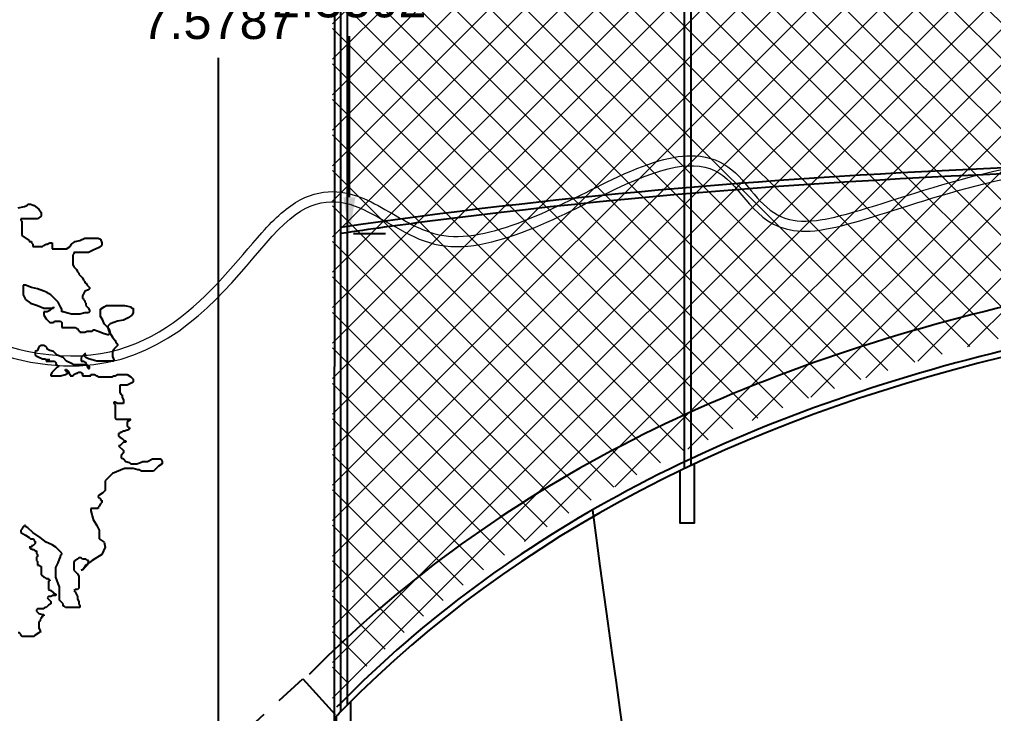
# Model space of a CAD drawing. Header units: metres. Extents: x 10 to 239, y 2 to 253.
# Drawn here: x 34.363 to 39.213, y 31.828 to 35.285 of the extents above; entities that cross this region are included whole.
import ezdxf

# ---------------------------------------------------------------- set-up
doc = ezdxf.new("R2010")
doc.units = ezdxf.units.M
doc.header["$MEASUREMENT"] = 0
doc.linetypes.add('ACAD_ISO02W100', pattern=[15, 12, -3])
doc.layers.get('Defpoints').update_dxf_attribs({"color": 9})
for name, color, linetype in [('-cotas', 252, 'Continuous'), ('1', 7, 'Continuous'), ('1CERCA', 252, 'Continuous'), ('1gris', 254, 'Continuous'), ('1gris oscuro', 253, 'Continuous'), ('1lianas', 9, 'Continuous'), ('cot200', 9, 'Continuous')]:
    doc.layers.add(name, color=color, linetype=linetype)
doc.layers.add('1potes y tierra', color=7, linetype='Continuous', true_color=0xd2c7a3)
doc.layers.add('bloques ARBOLES', color=7, linetype='Continuous', true_color=0xb8d897)
doc.styles.get("Standard").update_dxf_attribs({"font": 'arial.ttf'})
doc.dimstyles.get("Standard").update_dxf_attribs({"dimtxt": 0.18, "dimasz": 0.18, "dimexe": 0.18, "dimexo": 0.0625, "dimgap": 0.09, "dimtad": 0, "dimtih": 1, "dimtoh": 1, "dimdec": 4, "dimzin": 0, "dimdsep": 46, "dimtxsty": 'Standard', "dimcen": 0.09, "dimadec": 0, "dimazin": 0, "dimtfac": 1, "dimtdec": 4, "dimtofl": 0, "dimtmove": 0, "dimatfit": 3, "dimfxl": 1, "dimtolj": 1, "dimtzin": 0, "dimarcsym": 0})

# ---------------------------------------------------------------- blocks, each defined once
blk = doc.blocks.new('*D81')
at = {"layer": '-cotas', "color": 0, "lineweight": -2, "transparency": 16777216}
for p, q in [((35.934, 42.8579), (35.9273, 20.3829)), ((88.7846, 42.8423), (88.778, 20.3672)), ((36.1074, 20.5628), (61.0308, 20.5555)), ((88.598, 20.5473), (63.6746, 20.5547))]:
    blk.add_line(p, q, dxfattribs=at)
at = {"layer": '-cotas', "color": 0, "transparency": 16777216}
for points in [[(36.1074, 20.5928), (36.1074, 20.5328), (35.9274, 20.5629)], [(88.598, 20.5773), (88.598, 20.5173), (88.778, 20.5472)]]:
    blk.add_solid(points, dxfattribs=at)
at = {"layer": 'Defpoints', "color": 0, "transparency": 16777216}
for p in [(35.934, 42.9204), (88.7846, 42.9048), (88.778, 20.5472)]:
    blk.add_point(p, dxfattribs=at)
at = {"layer": '-cotas', "color": 0, "transparency": 16777216, "insert": (62.3527, 20.5551), "char_height": 0.5, "attachment_point": 5}
blk.add_mtext('\\A1;52.8506', dxfattribs=at)
blk = doc.blocks.new('A$C0BFF049C')
for p, q in [((0.7434, 0.8314), (0.7539, 0.8335)), ((0.7539, 0.8335), (0.7581, 0.8356)), ((0.7581, 0.8356), (0.7602, 0.8377)), ((0.7602, 0.8377), (0.7644, 0.8377)), ((0.7644, 0.8377), (0.7708, 0.8356)), ((0.7708, 0.8356), (0.7792, 0.8293)), ((0.7834, 0.8167), (0.7771, 0.8125)), ((0.7792, 0.8293), (0.7834, 0.823)), ((0.7834, 0.823), (0.7834, 0.8167)), ((0.7476, 0.8125), (0.7476, 0.8104)), ((0.7771, 0.8125), (0.7476, 0.8125)), ((0.7476, 0.8104), (0.7497, 0.8083)), ((0.7497, 0.8083), (0.7497, 0.783)), ((0.7497, 0.783), (0.7623, 0.7746)), ((0.7623, 0.7746), (0.7623, 0.7725)), ((0.7623, 0.7725), (0.7665, 0.7725)), ((0.7665, 0.7725), (0.7665, 0.7704)), ((0.7665, 0.7704), (0.7687, 0.7683)), ((0.7687, 0.7683), (0.7687, 0.7641)), ((0.7687, 0.7641), (0.7855, 0.7641)), ((0.7855, 0.7641), (0.7876, 0.7662)), ((0.7876, 0.7662), (0.7897, 0.7662)), ((0.7897, 0.7662), (0.7918, 0.7683)), ((0.7918, 0.7683), (0.7939, 0.7683)), ((0.7939, 0.7683), (0.7981, 0.7704)), ((0.7981, 0.7704), (0.8023, 0.7704)), ((0.8023, 0.7704), (0.8023, 0.7598)), ((0.8276, 0.7598), (0.8339, 0.7641)), ((0.8339, 0.7641), (0.836, 0.7683)), ((0.836, 0.7683), (0.8424, 0.7725)), ((0.8424, 0.7725), (0.8508, 0.7746)), ((0.8508, 0.7746), (0.8592, 0.7788)), ((0.8592, 0.7788), (0.8824, 0.7788)), ((0.8824, 0.7788), (0.8866, 0.7767)), ((0.8887, 0.7662), (0.8845, 0.762)), ((0.8866, 0.7767), (0.8887, 0.7704)), ((0.8887, 0.7704), (0.8887, 0.7662)), ((0.8023, 0.7598), (0.8276, 0.7598)), ((0.8403, 0.7514), (0.8381, 0.7493)), ((0.8381, 0.7493), (0.8381, 0.7325)), ((0.8403, 0.7535), (0.8403, 0.7514)), ((0.8655, 0.7535), (0.8403, 0.7535)), ((0.8739, 0.7577), (0.8655, 0.7535)), ((0.8845, 0.762), (0.8739, 0.7577)), ((0.8381, 0.7325), (0.8403, 0.7283)), ((0.8403, 0.7283), (0.8445, 0.7241)), ((0.8445, 0.7241), (0.8466, 0.7199)), ((0.8466, 0.7199), (0.8487, 0.7177)), ((0.8487, 0.7177), (0.8487, 0.7156)), ((0.8487, 0.7156), (0.855, 0.7093)), ((0.7518, 0.6967), (0.7518, 0.6799)), ((0.756, 0.6967), (0.7518, 0.6967)), ((0.7665, 0.6925), (0.756, 0.6967)), ((0.855, 0.7093), (0.8571, 0.7051)), ((0.8571, 0.7051), (0.8592, 0.703)), ((0.8592, 0.703), (0.8592, 0.7009)), ((0.8592, 0.7009), (0.8613, 0.7009)), ((0.8613, 0.7009), (0.8634, 0.6967)), ((0.8634, 0.6967), (0.8676, 0.6925)), ((0.7518, 0.6799), (0.756, 0.6714)), ((0.7771, 0.6904), (0.7665, 0.6925)), ((0.7876, 0.6862), (0.7771, 0.6904)), ((0.7939, 0.6841), (0.7876, 0.6862)), ((0.796, 0.682), (0.7939, 0.6841)), ((0.8002, 0.6799), (0.796, 0.682)), ((0.8129, 0.6672), (0.8002, 0.6799)), ((0.8592, 0.6862), (0.855, 0.6778)), ((0.8655, 0.6883), (0.8592, 0.6862)), ((0.8676, 0.6904), (0.8655, 0.6883)), ((0.8676, 0.6925), (0.8676, 0.6904)), ((0.756, 0.6714), (0.7644, 0.6651)), ((0.7644, 0.6651), (0.7771, 0.6609)), ((0.8171, 0.6588), (0.8129, 0.6672)), ((0.855, 0.6778), (0.855, 0.6735)), ((0.855, 0.6735), (0.8571, 0.6735)), ((0.8571, 0.6735), (0.8571, 0.6714)), ((0.8571, 0.6714), (0.8592, 0.6693)), ((0.8592, 0.6693), (0.8592, 0.6672)), ((0.8592, 0.6672), (0.8613, 0.6651)), ((0.8613, 0.6651), (0.8613, 0.6609)), ((0.7771, 0.6609), (0.7876, 0.6567)), ((0.7876, 0.6567), (0.8045, 0.6567)), ((0.7876, 0.6504), (0.7876, 0.6441)), ((0.7939, 0.6504), (0.7876, 0.6504)), ((0.7981, 0.6525), (0.7939, 0.6504)), ((0.8023, 0.6567), (0.7981, 0.6525)), ((0.8045, 0.6567), (0.8023, 0.6567)), ((0.8045, 0.6588), (0.8045, 0.6567)), ((0.8045, 0.6567), (0.8045, 0.6588)), ((0.8192, 0.6546), (0.8171, 0.6588)), ((0.8192, 0.6504), (0.8192, 0.6546)), ((0.8213, 0.6504), (0.8192, 0.6504)), ((0.8276, 0.6483), (0.8213, 0.6504)), ((0.836, 0.6462), (0.8276, 0.6483)), ((0.8508, 0.6462), (0.836, 0.6462)), ((0.8592, 0.6483), (0.8508, 0.6462)), ((0.8655, 0.6483), (0.8592, 0.6483)), ((0.8613, 0.6609), (0.8655, 0.6567)), ((0.8655, 0.6567), (0.8676, 0.6525)), ((0.8676, 0.6504), (0.8655, 0.6483)), ((0.8676, 0.6525), (0.8676, 0.6504)), ((0.8866, 0.6546), (0.8929, 0.6588)), ((0.8866, 0.642), (0.8866, 0.6546)), ((0.8929, 0.6588), (0.8971, 0.6609)), ((0.8971, 0.6609), (0.9287, 0.6609)), ((0.9287, 0.6609), (0.9392, 0.6588)), ((0.9392, 0.6588), (0.9413, 0.6567)), ((0.9413, 0.6567), (0.9434, 0.6567)), ((0.9434, 0.6483), (0.9413, 0.6441)), ((0.9434, 0.6567), (0.9434, 0.6483)), ((0.7876, 0.6441), (0.7918, 0.6378)), ((0.7918, 0.6378), (0.7981, 0.6315)), ((0.7981, 0.6315), (0.8045, 0.6315)), ((0.8045, 0.6315), (0.8066, 0.6336)), ((0.8066, 0.6336), (0.8171, 0.6336)), ((0.8171, 0.6336), (0.8192, 0.6315)), ((0.8192, 0.6315), (0.8192, 0.623)), ((0.8908, 0.6357), (0.8866, 0.642)), ((0.8929, 0.6293), (0.8908, 0.6357)), ((0.8992, 0.623), (0.8929, 0.6293)), ((0.9034, 0.6293), (0.8992, 0.6251)), ((0.9161, 0.6336), (0.9034, 0.6293)), ((0.9266, 0.6357), (0.9161, 0.6336)), ((0.935, 0.6399), (0.9266, 0.6357)), ((0.9413, 0.6441), (0.935, 0.6399)), ((0.8192, 0.623), (0.8424, 0.623)), ((0.8424, 0.623), (0.8445, 0.6209)), ((0.8445, 0.6209), (0.8466, 0.6209)), ((0.8466, 0.6209), (0.8487, 0.6167)), ((0.8487, 0.6167), (0.8508, 0.6167)), ((0.8508, 0.6167), (0.8508, 0.6146)), ((0.8508, 0.6146), (0.8592, 0.6146)), ((0.8592, 0.6146), (0.8634, 0.6167)), ((0.8634, 0.6167), (0.8718, 0.6167)), ((0.8718, 0.6167), (0.8739, 0.6188)), ((0.8739, 0.6188), (0.8761, 0.6188)), ((0.8761, 0.6188), (0.8824, 0.6167)), ((0.8824, 0.6167), (0.8929, 0.6125)), ((0.8929, 0.6125), (0.8992, 0.6104)), ((0.8992, 0.6251), (0.8992, 0.623)), ((0.8992, 0.623), (0.9013, 0.6167)), ((0.9034, 0.6167), (0.8992, 0.623)), ((0.9013, 0.6167), (0.9076, 0.6062)), ((0.9013, 0.6104), (0.9034, 0.6125)), ((0.9034, 0.6125), (0.9034, 0.6167)), ((0.8992, 0.6104), (0.9013, 0.6104)), ((0.9076, 0.6062), (0.9119, 0.5999)), ((0.9119, 0.5999), (0.914, 0.5957)), ((0.914, 0.5957), (0.9161, 0.5936)), ((0.7771, 0.583), (0.7729, 0.5809)), ((0.7729, 0.5809), (0.7729, 0.5746)), ((0.7792, 0.5894), (0.7771, 0.583)), ((0.7834, 0.5915), (0.7792, 0.5894)), ((0.7876, 0.5915), (0.7834, 0.5915)), ((0.7918, 0.5894), (0.7876, 0.5915)), ((0.7939, 0.5872), (0.7918, 0.5894)), ((0.7939, 0.5851), (0.7939, 0.5872)), ((0.7981, 0.583), (0.7939, 0.5851)), ((0.8045, 0.5809), (0.7981, 0.583)), ((0.8108, 0.5746), (0.8045, 0.5809)), ((0.9097, 0.5851), (0.9076, 0.5809)), ((0.9076, 0.5809), (0.9076, 0.5725)), ((0.9161, 0.5915), (0.9097, 0.5851)), ((0.9161, 0.5936), (0.9161, 0.5915)), ((0.7729, 0.5746), (0.7771, 0.5725)), ((0.7771, 0.5725), (0.7855, 0.5683)), ((0.7855, 0.5683), (0.7897, 0.5683)), ((0.7897, 0.5683), (0.7918, 0.5662)), ((0.7918, 0.5662), (0.7918, 0.5641)), ((0.7981, 0.5662), (0.7918, 0.5662)), ((0.7918, 0.5662), (0.7981, 0.5662)), ((0.7918, 0.5641), (0.8066, 0.5641)), ((0.8066, 0.5641), (0.8087, 0.562)), ((0.8087, 0.562), (0.8087, 0.5599)), ((0.8213, 0.5704), (0.8108, 0.5746)), ((0.8276, 0.5641), (0.8213, 0.5704)), ((0.836, 0.5599), (0.8276, 0.5641)), ((0.8571, 0.5746), (0.8529, 0.5704)), ((0.8529, 0.5704), (0.8529, 0.5641)), ((0.8529, 0.5641), (0.8571, 0.5641)), ((0.8592, 0.5767), (0.8571, 0.5746)), ((0.8571, 0.5746), (0.8592, 0.5746)), ((0.8592, 0.5725), (0.8571, 0.5746)), ((0.8571, 0.5641), (0.8613, 0.562)), ((0.8613, 0.5767), (0.8592, 0.5767)), ((0.8592, 0.5746), (0.8613, 0.5767)), ((0.8613, 0.5704), (0.8592, 0.5725)), ((0.8655, 0.5683), (0.8613, 0.5704)), ((0.8613, 0.562), (0.8613, 0.5599)), ((0.8718, 0.5662), (0.8655, 0.5683)), ((0.8803, 0.5641), (0.8718, 0.5662)), ((0.9097, 0.5641), (0.8803, 0.5641)), ((0.9076, 0.5725), (0.9097, 0.5662)), ((0.9097, 0.5662), (0.9097, 0.5641)), ((0.8023, 0.5452), (0.8002, 0.5409)), ((0.8108, 0.5536), (0.8023, 0.5452)), ((0.8087, 0.5599), (0.8129, 0.5557)), ((0.8129, 0.5536), (0.8108, 0.5536)), ((0.8129, 0.5557), (0.8129, 0.5536)), ((0.8255, 0.5494), (0.8276, 0.5494)), ((0.8255, 0.5473), (0.8255, 0.5494)), ((0.8276, 0.5473), (0.8255, 0.5473)), ((0.8276, 0.5494), (0.8297, 0.5473)), ((0.8276, 0.5452), (0.8276, 0.5473)), ((0.8297, 0.5452), (0.8276, 0.5452)), ((0.8297, 0.5473), (0.8318, 0.543)), ((0.8297, 0.543), (0.8297, 0.5452)), ((0.8403, 0.5578), (0.836, 0.5599)), ((0.8592, 0.5578), (0.8403, 0.5578)), ((0.8466, 0.543), (0.8487, 0.5452)), ((0.8487, 0.5452), (0.8529, 0.5452)), ((0.8529, 0.5452), (0.8529, 0.543)), ((0.8655, 0.5557), (0.8592, 0.5578)), ((0.8613, 0.5599), (0.8634, 0.5578)), ((0.8634, 0.5578), (0.8634, 0.5536)), ((0.8634, 0.5536), (0.8655, 0.5515)), ((0.8676, 0.5557), (0.8655, 0.5557)), ((0.8655, 0.5515), (0.8676, 0.5515)), ((0.8676, 0.5515), (0.8676, 0.5557)), ((0.8002, 0.5409), (0.8002, 0.5388)), ((0.8002, 0.5388), (0.8171, 0.5388)), ((0.8171, 0.5388), (0.8255, 0.5409)), ((0.8255, 0.5409), (0.8297, 0.543)), ((0.8318, 0.543), (0.8297, 0.543)), ((0.8297, 0.543), (0.8318, 0.543)), ((0.8318, 0.543), (0.8339, 0.5409)), ((0.8339, 0.5409), (0.8339, 0.5388)), ((0.8339, 0.5388), (0.8381, 0.5388)), ((0.8381, 0.5388), (0.8403, 0.5409)), ((0.8403, 0.5409), (0.8445, 0.543)), ((0.8445, 0.543), (0.8466, 0.543)), ((0.8529, 0.543), (0.855, 0.543)), ((0.855, 0.543), (0.855, 0.5388)), ((0.855, 0.5388), (0.8697, 0.5388)), ((0.8697, 0.5409), (0.8761, 0.5409)), ((0.8697, 0.5388), (0.8697, 0.5409)), ((0.8761, 0.5409), (0.8803, 0.5388)), ((0.8803, 0.5388), (0.8824, 0.5367)), ((0.8824, 0.5367), (0.9076, 0.5367)), ((0.9076, 0.5367), (0.9097, 0.5388)), ((0.9097, 0.5388), (0.9119, 0.5388)), ((0.9119, 0.5388), (0.9161, 0.5409)), ((0.9161, 0.5409), (0.9329, 0.5409)), ((0.9329, 0.5409), (0.9392, 0.5367)), ((0.9413, 0.5262), (0.9329, 0.522)), ((0.9392, 0.5367), (0.9434, 0.5325)), ((0.9434, 0.5283), (0.9413, 0.5262)), ((0.9434, 0.5325), (0.9434, 0.5283)), ((0.9203, 0.522), (0.9203, 0.5094)), ((0.9329, 0.522), (0.9203, 0.522)), ((0.9203, 0.5094), (0.9224, 0.5052)), ((0.9097, 0.4925), (0.9097, 0.4904)), ((0.9119, 0.4925), (0.9097, 0.4925)), ((0.9161, 0.4904), (0.9119, 0.4925)), ((0.9224, 0.5052), (0.9245, 0.5052)), ((0.9245, 0.5052), (0.9245, 0.501)), ((0.9245, 0.501), (0.9266, 0.4967)), ((0.9266, 0.4967), (0.9266, 0.4904)), ((0.9097, 0.4904), (0.9119, 0.4883)), ((0.9119, 0.4883), (0.9119, 0.4652)), ((0.9266, 0.4904), (0.9161, 0.4904)), ((0.9119, 0.4652), (0.914, 0.4631)), ((0.914, 0.4631), (0.9392, 0.4631)), ((0.9329, 0.4589), (0.9329, 0.4504)), ((0.935, 0.4589), (0.9329, 0.4589)), ((0.9392, 0.4631), (0.935, 0.4589)), ((0.9266, 0.442), (0.9224, 0.4399)), ((0.9287, 0.442), (0.9266, 0.442)), ((0.9329, 0.4441), (0.9287, 0.442)), ((0.9329, 0.4504), (0.935, 0.4504)), ((0.935, 0.4441), (0.9329, 0.4441)), ((0.935, 0.4504), (0.935, 0.4483)), ((0.935, 0.4483), (0.9371, 0.4483)), ((0.9371, 0.4462), (0.935, 0.4441)), ((0.9371, 0.4483), (0.9371, 0.4462)), ((0.9182, 0.4378), (0.9182, 0.4336)), ((0.9203, 0.4378), (0.9182, 0.4378)), ((0.9182, 0.4336), (0.9203, 0.4315)), ((0.9203, 0.4399), (0.9203, 0.4378)), ((0.9224, 0.4399), (0.9203, 0.4399)), ((0.9203, 0.4315), (0.9245, 0.4294)), ((0.9245, 0.4294), (0.9287, 0.4252)), ((0.9287, 0.4252), (0.9308, 0.4252)), ((0.9308, 0.4252), (0.9308, 0.4231)), ((0.9182, 0.4168), (0.9266, 0.4083)), ((0.9203, 0.4168), (0.9182, 0.4168)), ((0.9266, 0.4231), (0.9203, 0.4168)), ((0.9308, 0.4231), (0.9266, 0.4231)), ((0.9266, 0.4083), (0.9266, 0.4041)), ((0.9266, 0.4041), (0.9224, 0.3999)), ((0.9224, 0.3999), (0.9224, 0.3957)), ((0.9224, 0.3957), (0.9266, 0.3936)), ((0.9266, 0.3936), (0.9308, 0.3894)), ((0.9687, 0.3894), (0.9771, 0.3936)), ((0.9771, 0.3936), (0.9919, 0.3936)), ((0.9919, 0.3936), (0.994, 0.3894)), ((0.9287, 0.3768), (0.9076, 0.3683)), ((0.9434, 0.3768), (0.9287, 0.3768)), ((0.9308, 0.3894), (0.9371, 0.3873)), ((0.9371, 0.3873), (0.9392, 0.3852)), ((0.9392, 0.3852), (0.9498, 0.3852)), ((0.9519, 0.3747), (0.9434, 0.3768)), ((0.9498, 0.3852), (0.9561, 0.3873)), ((0.954, 0.3747), (0.9519, 0.3747)), ((0.9582, 0.3726), (0.954, 0.3747)), ((0.9561, 0.3873), (0.9603, 0.3894)), ((0.9603, 0.3894), (0.9687, 0.3894)), ((0.9877, 0.381), (0.9792, 0.3726)), ((0.994, 0.3852), (0.9877, 0.381)), ((0.994, 0.3894), (0.994, 0.3852)), ((0.9076, 0.3683), (0.895, 0.3557)), ((0.9792, 0.3726), (0.9582, 0.3726)), ((0.895, 0.3557), (0.895, 0.3389)), ((0.8845, 0.3305), (0.8824, 0.3284)), ((0.8824, 0.3284), (0.8824, 0.3262)), ((0.8824, 0.3262), (0.8845, 0.3262)), ((0.8908, 0.3347), (0.8845, 0.3305)), ((0.8845, 0.3262), (0.8866, 0.3241)), ((0.8866, 0.3241), (0.8866, 0.322)), ((0.895, 0.3389), (0.8908, 0.3347)), ((0.8697, 0.3073), (0.8697, 0.3031)), ((0.8824, 0.3073), (0.8697, 0.3073)), ((0.8845, 0.3115), (0.8824, 0.3094)), ((0.8824, 0.3094), (0.8824, 0.3073)), ((0.8866, 0.3157), (0.8845, 0.3115)), ((0.8866, 0.322), (0.8887, 0.322)), ((0.8887, 0.3178), (0.8866, 0.3157)), ((0.8887, 0.322), (0.8887, 0.3178)), ((0.8697, 0.3031), (0.8739, 0.2884)), ((0.7518, 0.2757), (0.7497, 0.2715)), ((0.7539, 0.2757), (0.7518, 0.2757)), ((0.7539, 0.2778), (0.7539, 0.2757)), ((0.756, 0.2778), (0.7539, 0.2778)), ((0.756, 0.2757), (0.756, 0.2778)), ((0.7602, 0.2736), (0.756, 0.2757)), ((0.7687, 0.2652), (0.7602, 0.2736)), ((0.8739, 0.2884), (0.8803, 0.2778)), ((0.8803, 0.2778), (0.8845, 0.2694)), ((0.7497, 0.2715), (0.7476, 0.2694)), ((0.7476, 0.2694), (0.7476, 0.2652)), ((0.7476, 0.2652), (0.756, 0.261)), ((0.756, 0.261), (0.7623, 0.2568)), ((0.7623, 0.2568), (0.7644, 0.2547)), ((0.7644, 0.2547), (0.7687, 0.2547)), ((0.7813, 0.2568), (0.7687, 0.2652)), ((0.7687, 0.2547), (0.7708, 0.2526)), ((0.7918, 0.2484), (0.7813, 0.2568)), ((0.8845, 0.2694), (0.8845, 0.2547)), ((0.8845, 0.2547), (0.8929, 0.2484)), ((0.7623, 0.24), (0.7644, 0.2378)), ((0.7665, 0.24), (0.7623, 0.24)), ((0.7644, 0.2378), (0.7687, 0.2357)), ((0.7665, 0.2421), (0.7665, 0.24)), ((0.7687, 0.2421), (0.7665, 0.2421)), ((0.7729, 0.2463), (0.7687, 0.2421)), ((0.7708, 0.2526), (0.7708, 0.2505)), ((0.7708, 0.2505), (0.7729, 0.2505)), ((0.7729, 0.2505), (0.7729, 0.2463)), ((0.8023, 0.2442), (0.7918, 0.2484)), ((0.8087, 0.24), (0.8023, 0.2442)), ((0.8192, 0.2294), (0.8087, 0.24)), ((0.895, 0.24), (0.8887, 0.2273)), ((0.8929, 0.2484), (0.895, 0.24)), ((0.7687, 0.2357), (0.7708, 0.2357)), ((0.7708, 0.2357), (0.7729, 0.2336)), ((0.7729, 0.2336), (0.775, 0.2336)), ((0.775, 0.2336), (0.775, 0.2294)), ((0.775, 0.2294), (0.7771, 0.2273)), ((0.775, 0.2231), (0.775, 0.2168)), ((0.7771, 0.2231), (0.775, 0.2231)), ((0.7771, 0.2273), (0.7771, 0.2231)), ((0.815, 0.2189), (0.8171, 0.2231)), ((0.8171, 0.2252), (0.8192, 0.2273)), ((0.8171, 0.2231), (0.8171, 0.2252)), ((0.8192, 0.2273), (0.8192, 0.2294)), ((0.8487, 0.221), (0.8466, 0.2189)), ((0.8529, 0.221), (0.8487, 0.221)), ((0.855, 0.2189), (0.8529, 0.221)), ((0.8887, 0.2273), (0.8718, 0.2168)), ((0.775, 0.2168), (0.7771, 0.2147)), ((0.7771, 0.2147), (0.7771, 0.2084)), ((0.7771, 0.2084), (0.7792, 0.2084)), ((0.7792, 0.2084), (0.7834, 0.2063)), ((0.7834, 0.2063), (0.7834, 0.1915)), ((0.8087, 0.2042), (0.8129, 0.2126)), ((0.8087, 0.1873), (0.8087, 0.2042)), ((0.8129, 0.2126), (0.815, 0.2189)), ((0.8424, 0.2168), (0.8403, 0.2147)), ((0.8403, 0.2147), (0.8403, 0.2)), ((0.8466, 0.2189), (0.8424, 0.2168)), ((0.8613, 0.2189), (0.855, 0.2189)), ((0.8571, 0.2021), (0.8634, 0.2084)), ((0.8613, 0.2084), (0.8571, 0.2021)), ((0.8634, 0.2168), (0.8613, 0.2189)), ((0.8718, 0.2168), (0.8613, 0.2084)), ((0.8655, 0.2168), (0.8634, 0.2168)), ((0.8634, 0.2084), (0.8655, 0.2126)), ((0.8655, 0.2126), (0.8655, 0.2168)), ((0.7834, 0.1915), (0.7876, 0.1873)), ((0.7876, 0.1873), (0.7897, 0.1873)), ((0.7897, 0.1873), (0.7918, 0.1852)), ((0.8108, 0.181), (0.8087, 0.1873)), ((0.8403, 0.2), (0.8466, 0.1936)), ((0.8466, 0.1936), (0.8487, 0.1894)), ((0.8487, 0.1894), (0.8487, 0.1684)), ((0.8529, 0.2), (0.8571, 0.2021)), ((0.855, 0.2), (0.8529, 0.2)), ((0.8571, 0.2021), (0.855, 0.2)), ((0.7918, 0.1852), (0.796, 0.1852)), ((0.796, 0.1852), (0.796, 0.1831)), ((0.796, 0.1831), (0.7981, 0.1831)), ((0.796, 0.181), (0.796, 0.1663)), ((0.7981, 0.181), (0.796, 0.181)), ((0.7981, 0.1831), (0.7981, 0.181)), ((0.8129, 0.1768), (0.8108, 0.181)), ((0.815, 0.1705), (0.8129, 0.1768)), ((0.815, 0.1473), (0.815, 0.1705)), ((0.796, 0.1537), (0.7939, 0.1515)), ((0.796, 0.1663), (0.8002, 0.1642)), ((0.8002, 0.1537), (0.796, 0.1537)), ((0.8002, 0.1642), (0.8045, 0.16)), ((0.8023, 0.1558), (0.8002, 0.1537)), ((0.8087, 0.1558), (0.8023, 0.1558)), ((0.8045, 0.16), (0.8087, 0.1579)), ((0.8087, 0.1579), (0.8087, 0.1558)), ((0.8424, 0.1663), (0.8403, 0.1642)), ((0.8403, 0.1642), (0.8424, 0.1621)), ((0.8466, 0.1663), (0.8424, 0.1663)), ((0.8424, 0.1621), (0.8466, 0.1537)), ((0.8487, 0.1684), (0.8466, 0.1663)), ((0.8466, 0.1537), (0.8466, 0.1494)), ((0.796, 0.1389), (0.7918, 0.1347)), ((0.7939, 0.1515), (0.8002, 0.1452)), ((0.8002, 0.141), (0.796, 0.1389)), ((0.8002, 0.1452), (0.8002, 0.141)), ((0.8213, 0.141), (0.815, 0.1473)), ((0.8213, 0.1368), (0.8213, 0.141)), ((0.8234, 0.1368), (0.8213, 0.1368)), ((0.8255, 0.1347), (0.8234, 0.1368)), ((0.8466, 0.1494), (0.8487, 0.1452)), ((0.8487, 0.1452), (0.8487, 0.141)), ((0.8487, 0.141), (0.8508, 0.1389)), ((0.8508, 0.1389), (0.8508, 0.1347)), ((0.7771, 0.1326), (0.775, 0.1305)), ((0.775, 0.1305), (0.775, 0.1284)), ((0.775, 0.1284), (0.7792, 0.1242)), ((0.7876, 0.1326), (0.7771, 0.1326)), ((0.7792, 0.1242), (0.7876, 0.1221)), ((0.7855, 0.1221), (0.7855, 0.1179)), ((0.7876, 0.1221), (0.7855, 0.1221)), ((0.7897, 0.1347), (0.7876, 0.1326)), ((0.7876, 0.12), (0.7876, 0.1221)), ((0.7876, 0.1221), (0.7876, 0.12)), ((0.7918, 0.1347), (0.7897, 0.1347)), ((0.8508, 0.1347), (0.8255, 0.1347)), ((0.7813, 0.1116), (0.7792, 0.1095)), ((0.7792, 0.1095), (0.7792, 0.0989)), ((0.7834, 0.1158), (0.7813, 0.1137)), ((0.7813, 0.1137), (0.7813, 0.1116)), ((0.7834, 0.1179), (0.7834, 0.1158)), ((0.7855, 0.1179), (0.7834, 0.1179)), ((0.7455, 0.0905), (0.7434, 0.0905)), ((0.7476, 0.0884), (0.7455, 0.0905)), ((0.7476, 0.0863), (0.7476, 0.0884)), ((0.7497, 0.0842), (0.7476, 0.0863)), ((0.7729, 0.0863), (0.7708, 0.0842)), ((0.7792, 0.0905), (0.7729, 0.0863)), ((0.7792, 0.0989), (0.7813, 0.0947)), ((0.7834, 0.0926), (0.7792, 0.0905)), ((0.7813, 0.0947), (0.7813, 0.0926)), ((0.7813, 0.0926), (0.7834, 0.0926)), ((0.7708, 0.0842), (0.7497, 0.0842))]:
    blk.add_line(p, q)
blk = doc.blocks.new('*D97')
at = {"layer": '1CERCA', "color": 0, "lineweight": -2, "ltscale": 0.002, "transparency": 16777216}
for p, q in [((36.0266, 36.5497), (36.1858, 36.5497)), ((36.0058, 36.3697), (36.0058, 35.5666)), ((36.0058, 34.3995), (36.0058, 35.2026)), ((36.0266, 34.2195), (36.1858, 34.2195))]:
    blk.add_line(p, q, dxfattribs=at)
at = {"layer": '1CERCA', "color": 0, "ltscale": 0.002, "transparency": 16777216}
for points in [[(35.9758, 36.3697), (36.0358, 36.3697), (36.0058, 36.5497)], [(35.9758, 34.3995), (36.0358, 34.3995), (36.0058, 34.2195)]]:
    blk.add_solid(points, dxfattribs=at)
at = {"layer": 'Defpoints', "color": 0, "ltscale": 0.002, "transparency": 16777216}
for p in [(35.9641, 36.5497), (35.9641, 34.2195), (36.0058, 34.2195)]:
    blk.add_point(p, dxfattribs=at)
at = {"layer": '1CERCA', "color": 0, "lineweight": 0, "ltscale": 0.002, "transparency": 16777216, "insert": (36.0058, 35.3846), "char_height": 0.18, "attachment_point": 5}
blk.add_mtext('\\A1;2.3302', dxfattribs=at)
blk = doc.blocks.new('*D98')
at = {"layer": '1CERCA', "color": 0, "lineweight": -2, "ltscale": 0.002, "transparency": 16777216}
for p, q in [((35.8797, 39.0663), (35.1743, 39.0663)), ((35.3543, 38.8863), (35.3543, 35.4588)), ((35.3543, 31.6676), (35.3543, 35.095)), ((35.8797, 31.4876), (35.1743, 31.4876))]:
    blk.add_line(p, q, dxfattribs=at)
at = {"layer": '1CERCA', "color": 0, "ltscale": 0.002, "transparency": 16777216}
for points in [[(35.3243, 38.8863), (35.3843, 38.8863), (35.3543, 39.0663)], [(35.3243, 31.6676), (35.3843, 31.6676), (35.3543, 31.4876)]]:
    blk.add_solid(points, dxfattribs=at)
at = {"layer": 'Defpoints', "color": 0, "ltscale": 0.002, "transparency": 16777216}
for p in [(35.9422, 39.0663), (35.3543, 31.4876), (35.9422, 31.4876)]:
    blk.add_point(p, dxfattribs=at)
at = {"layer": '1CERCA', "color": 0, "lineweight": 0, "ltscale": 0.002, "transparency": 16777216, "insert": (35.3543, 35.2769), "char_height": 0.18, "attachment_point": 5}
blk.add_mtext('\\A1;7.5787', dxfattribs=at)

msp = doc.modelspace()

# ---------------------------------------------------------------- hatches: boundary and pattern name
at = {"layer": '1', "lineweight": 0, "ltscale": 0.002, "transparency": 33554485}
h = msp.add_hatch(dxfattribs=at)
h.set_pattern_fill('ANSI37', color=9)
h.set_pattern_definition([(45, (-44370.92658, -8849.01416), (-0.08838834765, 0.08838834765), []), (135, (-44370.92658, -8849.01416), (-0.08838834765, -0.08838834765), [])])
edge = h.paths.add_edge_path()
edge.add_spline(control_points=[(89.0927, 38.48003), (88.70145, 38.06962), (88.26334, 37.72691), (86.67906, 36.78982), (85.35959, 36.45104), (83.12527, 36.21337), (82.33726, 36.1793), (81.50984, 36.1747)], knot_values=[2, 2, 2, 2, 2.2180684, 2.2180684, 2.7210926, 2.7210926, 2.9726047, 2.9726047, 2.9726047, 2.9726047], degree=3, periodic=0)
edge.add_spline(control_points=[(81.5085, 36.17469), (81.38291, 36.17469), (81.25733, 36.17469), (68.69918, 36.17469), (56.26661, 36.17469), (43.83404, 36.17469)], knot_values=[1, 1, 1, 1, 1.01, 1.01, 2, 2, 2, 2], degree=3, periodic=0)
edge.add_spline(control_points=[(43.83532, 36.1747), (43.32151, 36.17196), (42.8222, 36.17935), (40.48682, 36.2809), (38.85755, 36.5594), (36.92335, 37.5513), (36.39, 37.93245), (35.92149, 38.40768)], knot_values=[0, 0, 0, 0, 0.1538541, 0.1538541, 0.7425143, 0.7425143, 1, 1, 1, 1], degree=3, periodic=0)
edge.add_line((35.92149, 38.40768), (35.92149, 31.89766))
edge.add_spline(control_points=[(35.92149, 31.89766), (36.36656, 32.34911), (36.87015, 32.7157), (38.5643, 33.61584), (39.91444, 33.91661), (42.19237, 34.11252), (42.99441, 34.13511), (43.83532, 34.13064)], knot_values=[2.0129411, 2.0129411, 2.0129411, 2.0129411, 2.2575443, 2.2575443, 2.7611422, 2.7611422, 3.0129411, 3.0129411, 3.0129411, 3.0129411], degree=3, periodic=0)
edge.add_spline(control_points=[(43.83403, 34.13064), (43.95937, 34.13064), (44.08471, 34.13064), (56.61849, 34.13075), (69.02694, 34.13086), (81.43538, 34.13097)], knot_values=[1.0129411, 1.0129411, 1.0129411, 1.0129411, 1.0229411, 1.0229411, 2.0129411, 2.0129411, 2.0129411, 2.0129411], degree=3, periodic=0)
edge.add_spline(control_points=[(81.43399, 34.13096), (81.96049, 34.13401), (82.47824, 34.12406), (84.7081, 33.99989), (86.29745, 33.69393), (88.10322, 32.68906), (88.5508, 32.36165), (88.95274, 31.96728)], knot_values=[0.0256425, 0.0256425, 0.0256425, 0.0256425, 0.2001847, 0.2001847, 0.7949759, 0.7949759, 1.0129411, 1.0129411, 1.0129411, 1.0129411], degree=3, periodic=0)
edge.add_line((88.95274, 31.96728), (89.0927, 38.48003))

# ---------------------------------------------------------------- linework, layer by layer
at = {"layer": '1', "ltscale": 0.02}
for points, knots in [([(43.71782, 34.04321), (42.87863, 34.04767), (42.08028, 34.02498), (39.82133, 33.82978), (38.49652, 33.53025), (36.8604, 32.6549), (36.38073, 32.30424), (35.95588, 31.8733), (35.95133, 31.86868), (35.94678, 31.86406), (35.94224, 31.85942)], [2.0129411, 2.0129411, 2.0129411, 2.0129411, 2.2655825, 2.2655825, 2.7708652, 2.7708652, 3.0129411, 3.0129411, 3.0129411, 3.0155347, 3.0155347, 3.0155347, 3.0155347]), ([(43.71767, 34.01321), (40.39851, 34.03087), (37.72313, 33.62316), (35.97724, 31.85224), (35.96554, 31.84036), (35.95387, 31.82843), (35.94224, 31.81643)], [2.0129411, 2.0129411, 2.0129411, 2.0129411, 3.0129411, 3.0129411, 3.0129411, 3.0196474, 3.0196474, 3.0196474, 3.0196474])]:
    msp.add_open_spline(points, degree=3, knots=knots, dxfattribs=at)
at = {"layer": '1gris', "linetype": 'ACAD_ISO02W100', "ltscale": 0.02}
msp.add_lwpolyline([(35.77361, 32.00099), (36.11088, 31.63187), (35.74176, 31.2946), (35.60099, 31.44866), (33.16478, 29.2227), (32.98341, 29.1247), (33.09733, 29.29652), (35.53353, 31.52249), (35.40449, 31.66372)], close=True, dxfattribs=at)
at = {"layer": '1gris oscuro', "ltscale": 0.002}
for p, q in [((35.96413, 31.83889), (35.96413, 38.69983)), ((35.99559, 38.69978), (35.99559, 31.87077)), ((37.67502, 33.04884), (37.67502, 37.41029)), ((37.70648, 37.41024), (37.70648, 33.06378))]:
    msp.add_line(p, q, dxfattribs=at)
at = {"layer": '1gris oscuro', "ltscale": 0.02}
for points in [[(37.72313, 33.07161), (37.72313, 32.77713), (37.65313, 32.77713), (37.65313, 33.03833)], [(36.01224, 31.88743), (36.01224, 31.48759), (35.94224, 31.48759), (35.94224, 31.81643)]]:
    msp.add_lwpolyline(points, dxfattribs=at)
at = {"layer": '1gris oscuro', "ltscale": 0.002}
msp.add_open_spline([(42.69693, 34.60917), (40.14832, 34.6017), (38.0655, 34.55734), (35.96413, 34.24982)], degree=3, dxfattribs=at)
msp.add_open_spline([(42.69702, 34.57917), (41.90496, 34.57685), (41.158, 34.57096), (39.00885, 34.52225), (37.6984, 34.44838), (36.25052, 34.26025), (36.10737, 34.24048), (35.96413, 34.2195)], degree=3, knots=[0, 0, 0, 0, 0.24959172, 0.24959172, 0.74877516, 0.74877516, 0.80357511, 0.80357511, 0.80357511, 0.80357511], dxfattribs=at)
at = {"layer": '1lianas', "lineweight": 0, "ltscale": 0.002}
msp.add_open_spline([(33.7136, 33.88895), (34.9574, 33.07933), (35.79624, 34.88651), (36.36029, 33.87449), (37.50286, 34.5829), (37.92228, 34.5829), (38.12476, 34.03352), (39.38303, 34.66965), (41.42229, 34.49616), (42.78179, 34.95879), (42.8975, 34.49616), (44.11238, 34.87205), (44.87891, 34.51061), (46.12681, 34.74128), (46.37268, 34.37984), (47.87682, 34.53887), (48.03591, 34.75573), (48.97599, 34.43767), (49.78591, 34.78465), (51.41054, 34.27885), (52.7122, 35.05954), (53.16055, 34.43788), (54.69361, 34.84268), (54.92501, 34.40896), (56.06758, 34.84268), (56.51592, 34.48125), (57.74846, 34.62563), (58.65962, 34.14854), (59.35383, 34.78466), (60.82904, 34.59672), (61.84453, 34.27907), (62.2061, 34.71279), (63.01602, 34.29352), (63.60899, 34.66942), (64.37552, 34.3369), (65.37702, 34.69833), (67.05471, 34.36581), (68.89149, 34.81399), (69.90693, 34.33709), (70.51437, 34.79972), (72.19206, 34.42383), (72.84288, 34.79972), (74.79983, 34.51068), (75.3928, 34.79982), (76.43413, 34.38056), (77.69239, 34.9444), (77.8081, 34.14924), (78.82426, 34.81475), (80.03913, 34.51114), (80.73335, 34.68463), (82.43996, 34.68463), (82.71476, 34.40994), (83.88949, 34.74246), (84.78619, 34.43886), (85.78412, 34.68463), (86.3771, 34.55451), (87.5052, 34.04851), (89.04152, 34.48098), (89.69234, 32.70272), (91.65929, 33.88823), (92.76181, 34.91372), (93.86099, 33.32341)], degree=3, dxfattribs=at)
msp.add_open_spline([(33.74087, 33.93085), (33.99276, 33.7669), (34.20823, 33.67571), (34.71514, 33.56517), (34.9449, 33.64571), (35.3147, 33.90668), (35.4507, 34.08948), (35.63577, 34.2969), (35.69869, 34.35341), (35.82351, 34.41964), (35.88574, 34.43131), (36.0527, 34.41919), (36.14421, 34.36176), (36.30678, 34.2679), (36.37863, 34.22859), (36.57291, 34.18758), (36.72141, 34.22195), (37.02684, 34.34157), (37.18144, 34.42496), (37.48877, 34.57145), (37.61936, 34.61234), (37.79878, 34.6027), (37.85989, 34.57788), (37.95959, 34.49592), (37.99625, 34.44277), (38.07725, 34.35196), (38.11976, 34.31422), (38.22479, 34.27953), (38.2813, 34.27509), (38.43949, 34.30197), (38.53843, 34.33147), (38.86418, 34.43444), (39.12912, 34.52363), (39.75642, 34.62569), (40.11989, 34.62858), (40.75883, 34.63026), (41.0358, 34.63013), (41.59433, 34.67548), (41.86792, 34.73209), (42.30584, 34.82332), (42.47611, 34.85995), (42.73038, 34.84787), (42.81047, 34.79942), (42.946, 34.71878), (43.0005, 34.68631), (43.2197, 34.68331), (43.38166, 34.71324), (43.7291, 34.77357), (43.9162, 34.80316), (44.34957, 34.79169), (44.56576, 34.71351), (44.9119, 34.66037), (45.02287, 34.65358), (45.26121, 34.65819), (45.38572, 34.66781), (45.65644, 34.68891), (45.7996, 34.7004), (46.06199, 34.68919), (46.16165, 34.65245), (46.34337, 34.57633), (46.42793, 34.53792), (46.84461, 34.48095), (47.37755, 34.53597), (47.79504, 34.63285), (47.8733, 34.66766), (48.0219, 34.71427), (48.09407, 34.7259), (48.29187, 34.70207), (48.4143, 34.67137), (48.68086, 34.61815), (48.82409, 34.59567), (49.11667, 34.60205), (49.27258, 34.63957), (49.57901, 34.68665), (49.71532, 34.70092), (50.18312, 34.68363), (50.57152, 34.58022), (51.14257, 34.52941), (51.32837, 34.53198), (51.68272, 34.59714), (51.85255, 34.65376), (52.16421, 34.76559), (52.30621, 34.82088), (52.53282, 34.87671), (52.62395, 34.88373), (52.78504, 34.86062), (52.85588, 34.83371), (53.04549, 34.74977), (53.15833, 34.68655), (53.46792, 34.63955), (53.6799, 34.66136), (54.10487, 34.71965), (54.31559, 34.75541), (54.63737, 34.75047), (54.74212, 34.70669), (54.91715, 34.63045), (54.98461, 34.59937), (55.21373, 34.60864), (55.37507, 34.64879), (55.7024, 34.72687), (55.86952, 34.76384), (56.14502, 34.75776), (56.25441, 34.72115), (56.47574, 34.65005), (56.5889, 34.61686), (56.89755, 34.59625), (57.08544, 34.6028), (57.44887, 34.59878), (57.62401, 34.58892), (57.94768, 34.52438), (58.09647, 34.47563), (58.36584, 34.40147), (58.48674, 34.37587), (58.74331, 34.39044), (58.88266, 34.46358), (59.16133, 34.59615), (59.28376, 34.65071), (59.85399, 34.79004), (60.45669, 34.69315), (61.11818, 34.54665), (61.29416, 34.5027), (61.55534, 34.45697), (61.6522, 34.44758), (61.85545, 34.46437), (61.94547, 34.51531), (62.10557, 34.58706), (62.16866, 34.61132), (62.38678, 34.63272), (62.55764, 34.56881), (62.81592, 34.49753), (62.90626, 34.47746), (63.15446, 34.47261), (63.30931, 34.54432), (63.56082, 34.59793), (63.64169, 34.60532), (63.80545, 34.59305), (63.88835, 34.57672), (64.0855, 34.53669), (64.20131, 34.51224), (64.44131, 34.49736), (64.56588, 34.51114), (64.84649, 34.55857), (65.00095, 34.59042), (65.31381, 34.62809), (65.46648, 34.63647), (65.79601, 34.62509), (65.97196, 34.60844), (66.4154, 34.56706), (66.69084, 34.5418), (67.44557, 34.54713), (67.94532, 34.64652), (68.56094, 34.70768), (68.72672, 34.71491), (69.02794, 34.69561), (69.16397, 34.67215), (69.47448, 34.60656), (69.63269, 34.56157), (69.88359, 34.53597), (69.9812, 34.55265), (70.19573, 34.61204), (70.3106, 34.65368), (70.55344, 34.7019), (70.67108, 34.71356), (70.93723, 34.70761), (71.08338, 34.69294), (71.40544, 34.65473), (71.58231, 34.63011), (71.88351, 34.60139), (72.00958, 34.59566), (72.2283, 34.60818), (72.32491, 34.62428), (72.61536, 34.68231), (72.81151, 34.73432), (73.37895, 34.74533), (73.73838, 34.70936), (74.2401, 34.66957), (74.40375, 34.65858), (74.8545, 34.65409), (75.04148, 34.7032), (75.33373, 34.73701), (75.43868, 34.73889), (75.66973, 34.70535), (75.7931, 34.67488), (76.05437, 34.62055), (76.19218, 34.59665), (76.46964, 34.58823), (76.61063, 34.60642), (76.89481, 34.66651), (77.03567, 34.70598), (77.27921, 34.76079), (77.38403, 34.77892), (77.56725, 34.76402), (77.64033, 34.72422), (77.74914, 34.62775), (77.78906, 34.57238), (77.86175, 34.4912), (77.89351, 34.46355), (77.9573, 34.4403), (77.99039, 34.43827), (78.08225, 34.45354), (78.13788, 34.47053), (78.3562, 34.54922), (78.55268, 34.63903), (78.98065, 34.73422), (79.20839, 34.7263), (79.63734, 34.68014), (79.83933, 34.6446), (80.18007, 34.63058), (80.32853, 34.64635), (80.64117, 34.68205), (80.79651, 34.70018), (81.17569, 34.72243), (81.39276, 34.7275), (81.77724, 34.72299), (81.94691, 34.71565), (82.22177, 34.68942), (82.32697, 34.67034), (82.49578, 34.62866), (82.56161, 34.60672), (82.68785, 34.57274), (82.74755, 34.56099), (83.00066, 34.55923), (83.29739, 34.63331), (83.72418, 34.68388), (83.85115, 34.69023), (84.0906, 34.67721), (84.20458, 34.66057), (84.47608, 34.6165), (84.62988, 34.58774), (85.00448, 34.57173), (85.23683, 34.60987), (85.58938, 34.6608), (85.71871, 34.67656), (85.95432, 34.67629), (86.06363, 34.66234), (86.28925, 34.60826), (86.40589, 34.56851), (86.6745, 34.46658), (86.82453, 34.40665), (87.14299, 34.31033), (87.30949, 34.27269), (87.69227, 34.24404), (87.91799, 34.26975), (88.37091, 34.29618), (88.59739, 34.29597), (88.90748, 34.17248), (89.00621, 34.10192), (89.18207, 33.92957), (89.26193, 33.82936), (89.45577, 33.58702), (89.56943, 33.44636), (89.80776, 33.2718), (89.92701, 33.22806), (90.22031, 33.23517), (90.39083, 33.28279), (90.78668, 33.45582), (91.01626, 33.59241), (91.39549, 33.85091), (91.54381, 33.96202), (91.83882, 34.1849), (91.98749, 34.29359), (92.36186, 34.46284), (92.6003, 34.49253), (93.1331, 34.25833), (93.42665, 34.0005), (93.81591, 33.47453), (93.8586, 33.4148), (93.90212, 33.35183)], degree=3, knots=[0, 0, 0, 0, 0.2055787, 0.2055787, 0.5640447, 0.5640447, 0.9225108, 0.9225108, 1.1191545, 1.1191545, 1.3157982, 1.3157982, 1.682985, 1.682985, 1.9842333, 1.9842333, 2.463089, 2.463089, 2.9419446, 2.9419446, 3.5707483, 3.5707483, 3.9740805, 3.9740805, 4.3774127, 4.3774127, 4.7807449, 4.7807449, 5.0876489, 5.0876489, 5.394553, 5.394553, 5.9588149, 5.9588149, 6.5407732, 6.5407732, 6.9903328, 6.9903328, 7.5344494, 7.5344494, 8.036886, 8.036886, 8.5393226, 8.5393226, 9.0417591, 9.0417591, 9.5441957, 9.5441957, 10.0466323, 10.0466323, 10.8364192, 10.8364192, 11.1764593, 11.1764593, 11.5164995, 11.5164995, 11.9441996, 11.9441996, 12.4584113, 12.4584113, 12.9726231, 12.9726231, 14.0139017, 14.0139017, 14.5521412, 14.5521412, 15.0370888, 15.0370888, 15.5220365, 15.5220365, 16.0069841, 16.0069841, 16.5712922, 16.5712922, 16.9564218, 16.9564218, 17.726681, 17.726681, 18.109298, 18.109298, 18.491915, 18.491915, 18.8668081, 18.8668081, 19.1560991, 19.1560991, 19.44539, 19.44539, 19.9632356, 19.9632356, 20.4810811, 20.4810811, 20.9989266, 20.9989266, 21.5167721, 21.5167721, 22.0346176, 22.0346176, 22.5524632, 22.5524632, 23.0703087, 23.0703087, 23.5881542, 23.5881542, 24.1059997, 24.1059997, 24.6238453, 24.6238453, 25.0766028, 25.0766028, 25.5293604, 25.5293604, 25.9691068, 25.9691068, 26.5645654, 26.5645654, 26.9577352, 26.9577352, 28.1300292, 28.1300292, 28.6271263, 28.6271263, 28.9985318, 28.9985318, 29.5922847, 29.5922847, 29.9406466, 29.9406466, 30.629409, 30.629409, 31.0102054, 31.0102054, 31.7859239, 31.7859239, 32.1186802, 32.1186802, 32.4514365, 32.4514365, 32.8903309, 32.8903309, 33.322549, 33.322549, 33.7547671, 33.7547671, 34.1018126, 34.1018126, 34.4488581, 34.4488581, 34.9381053, 34.9381053, 35.7601377, 35.7601377, 36.0859148, 36.0859148, 36.411692, 36.411692, 36.9064327, 36.9064327, 37.3411728, 37.3411728, 37.7759129, 37.7759129, 38.0927499, 38.0927499, 38.4095869, 38.4095869, 38.777648, 38.777648, 39.0899777, 39.0899777, 39.4023074, 39.4023074, 40.0269668, 40.0269668, 40.6516262, 40.6516262, 40.9768103, 40.9768103, 41.7037022, 41.7037022, 42.0948542, 42.0948542, 42.4860062, 42.4860062, 42.8793118, 42.8793118, 43.2518025, 43.2518025, 43.6242933, 43.6242933, 43.9572741, 43.9572741, 44.2902548, 44.2902548, 44.6232355, 44.6232355, 44.9134727, 44.9134727, 45.137965, 45.137965, 45.3624574, 45.3624574, 45.9279084, 45.9279084, 46.4933594, 46.4933594, 47.0588105, 47.0588105, 47.6242615, 47.6242615, 48.0704525, 48.0704525, 48.5166436, 48.5166436, 48.8911419, 48.8911419, 49.2346361, 49.2346361, 49.5781303, 49.5781303, 49.9421719, 49.9421719, 50.7736819, 50.7736819, 51.1226025, 51.1226025, 51.4715232, 51.4715232, 51.9785968, 51.9785968, 52.6965125, 52.6965125, 53.1560935, 53.1560935, 53.6156745, 53.6156745, 54.0640055, 54.0640055, 54.5123365, 54.5123365, 54.9318959, 54.9318959, 55.4160919, 55.4160919, 55.9002879, 55.9002879, 56.160069, 56.160069, 56.41985, 56.41985, 56.7951102, 56.7951102, 57.1180067, 57.1180067, 57.4409031, 57.4409031, 57.8180663, 57.8180663, 58.0634339, 58.0634339, 58.3088015, 58.3088015, 58.6347364, 58.6347364, 58.9606713, 58.9606713, 59, 59, 59, 59], dxfattribs=at)
at = {"layer": '1potes y tierra', "ltscale": 0.02}
msp.add_open_spline([(43.71895, 34.25491), (42.87803, 34.25939), (42.076, 34.23679), (39.79807, 34.04089), (38.44793, 33.74012), (36.75378, 32.83998), (36.25019, 32.47339), (35.80512, 32.02193)], degree=3, knots=[2.0129411, 2.0129411, 2.0129411, 2.0129411, 2.2647401, 2.2647401, 2.768338, 2.768338, 3.0129411, 3.0129411, 3.0129411, 3.0129411], dxfattribs=at)
at = {"layer": 'cot200'}
for points, knots in [([(35.25237, 62.39456), (36.09416, 58.26465), (36.36141, 54.40617), (35.98667, 50.85097), (35.72567, 48.37476), (34.19689, 42.15471), (29.51355, 37.70095), (32.79467, 19.70346), (33.40088, 16.37832), (34.21909, 12.53393), (35.24903, 8.17099)], [2.7022658, 2.7022658, 2.7022658, 2.7022658, 3.4672107, 3.4672107, 3.4672107, 4, 4.8900774, 4.8900774, 4.8900774, 5.0545247, 5.0545247, 5.0545247, 5.0545247]), ([(37.21601, 32.84167), (37.60504, 29.89948), (38.3058, 25.77418), (39.27899, 19.70346), (39.80452, 16.42527), (40.40949, 12.5798), (41.09335, 8.17099)], [4.2829184, 4.2829184, 4.2829184, 4.2829184, 4.81672405, 4.81672405, 4.81672405, 5.10497954, 5.10497954, 5.10497954, 5.10497954])]:
    msp.add_open_spline(points, degree=3, knots=knots, dxfattribs=at)

# ---------------------------------------------------------------- block references
at = {"layer": 'bloques ARBOLES', "xscale": 2.857571312034991, "yscale": 2.857571312034991, "zscale": 2.857571312034991}
msp.add_blockref('A$C0BFF049C', (32.23313, 31.97133), dxfattribs=at)

# ---------------------------------------------------------------- dimensions: what is measured, and where the dimension line sits
at = {"layer": '-cotas'}
dim = msp.add_aligned_dim(p1=(35.93402, 42.92042), p2=(88.78463, 42.90477), distance=-22.35753, dimstyle='Standard', override={"dimtxt": 0.5}, dxfattribs=at)
dim.commit()
dim.dimension.update_dxf_attribs({"geometry": '*D81', "text_midpoint": (62.3527, 20.55507)})
at = {"layer": '1CERCA', "lineweight": 0, "ltscale": 0.002}
for p1, p2, distance, picture, middle in [((35.94224, 39.0663), (35.94224, 31.48759), -0.5879, '*D98', (35.35434, 35.27695)), ((35.96413, 36.54969), (35.96413, 34.2195), 0.04168, '*D97', (36.00581, 35.38459))]:
    dim = msp.add_aligned_dim(p1=p1, p2=p2, distance=distance, dimstyle='Standard', dxfattribs=at)
    dim.commit()
    dim.dimension.update_dxf_attribs({"geometry": picture, "text_midpoint": middle})

doc.saveas('drawing.dxf')
